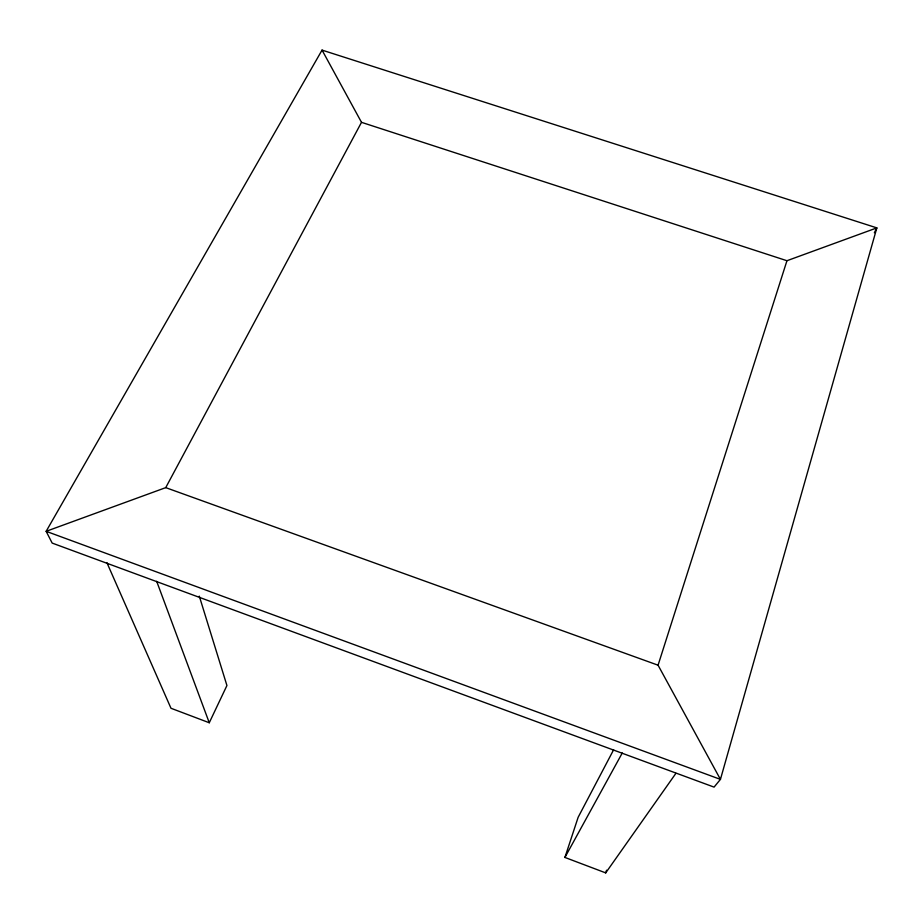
<?xml version="1.0" encoding="UTF-8"?>
<svg xmlns="http://www.w3.org/2000/svg" width="923" height="923" viewBox="0 0 923 923"><rect width="100%" height="100%" fill="white"/><g stroke="black" fill="none" stroke-linecap="round" stroke-linejoin="round"><path stroke-width="1.38" d="M613.599 749.822L578.156 817.259L564.911 857.444L605.719 872.893L606.561 870.193M658.064 665.195L165.736 487.632L46.15 531.313L720.436 779.381L658.064 665.195L786.95 260.724L876.85 227.889L720.436 779.381L714.067 787.111L52.173 543.082L46.15 531.313L322.046 50.107L876.85 227.889L874.346 232.769M106.872 562.603L170.986 708.264L209.267 722.755L226.931 685.524L199.299 596.154M165.736 487.632L361.504 122.332L322.046 50.107M564.911 857.444L622.275 752.983M605.719 872.893L675.901 773.347M361.504 122.332L786.95 260.724M156.679 581.317L209.267 722.755"/></g></svg>
